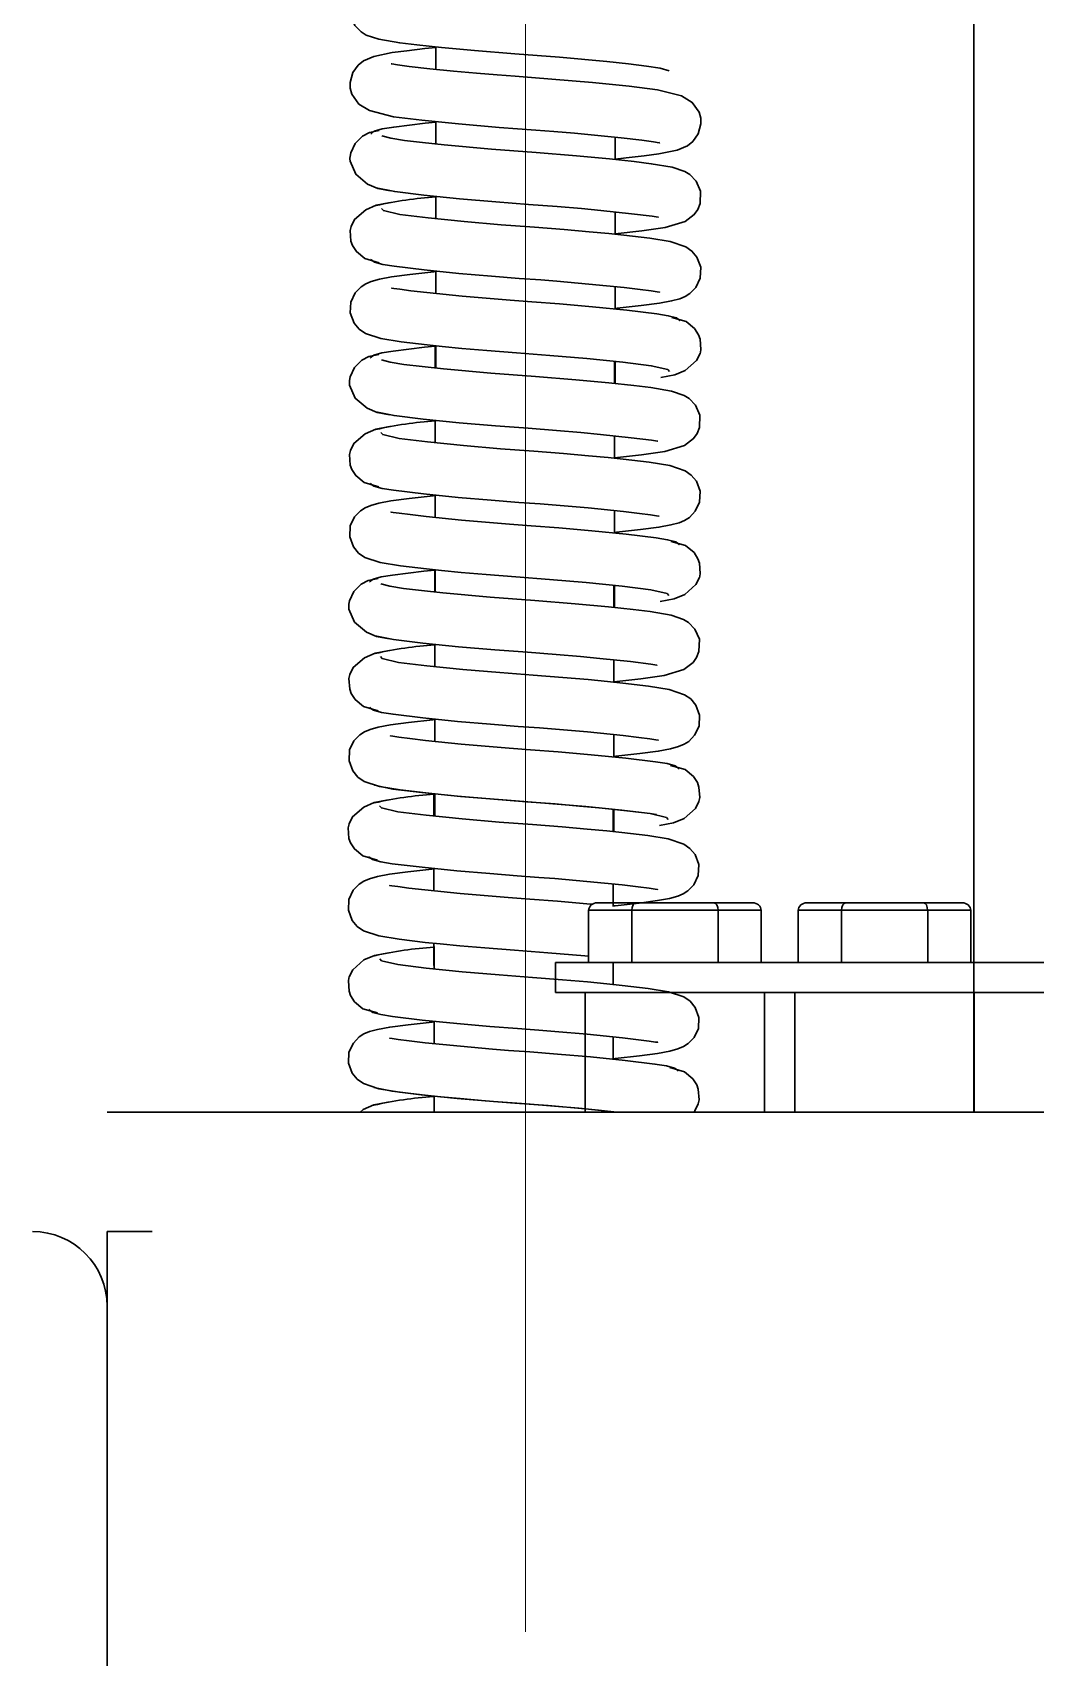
# Model space of a CAD drawing. Header units: inches. Extents: x 10149 to 11899, y 21917 to 23140.
# Drawn here: x 11823.115 to 11824.726, y 22442.037 to 22444.647 of the extents above; entities that cross this region are included whole.
import ezdxf

# ---------------------------------------------------------------- set-up
doc = ezdxf.new("R2010")
doc.units = ezdxf.units.IN
doc.header["$MEASUREMENT"] = 0
doc.linetypes.add('CENTER', pattern=[50.8, 31.75, -6.35, 6.35, -6.35])
for name, color, linetype, lineweight in [('19 Pipe Process', 30, 'Continuous', 30), ('61 Revision Cloud', 1, 'Continuous', 9), ('中心线', 1, 'CENTER', 9), ('粗线', 7, 'Continuous', 30)]:
    doc.layers.add(name, color=color, linetype=linetype, lineweight=lineweight)

# ---------------------------------------------------------------- blocks, each defined once
blk = doc.blocks.new('A$C27857EA5')
at = {"layer": '中心线', "ltscale": 60}
blk.add_line((-485.5, 631.777), (-485.5, 453.565), dxfattribs=at)
at = {"layer": '中心线'}
blk.add_line((-485.5, 631.777), (-485.5, 453.565), dxfattribs=at)
at = {"layer": '粗线'}
for p, q in [((-455.5, 498.348), (-455.5, 571.848)), ((-455.5, 488.348), (-455.5, 571.848)), ((-513.5, 488.348), (-124.524, 488.348))]:
    blk.add_line(p, q, dxfattribs=at)
at = {"layer": '粗线', "linetype": 'Continuous'}
for p, q in [((-491.5, 559.615), (-491.5, 558.119)), ((-491.5, 559.615), (-491.5, 558.119)), ((-491.5, 554.617), (-491.5, 553.12)), ((-491.5, 554.617), (-491.5, 553.12)), ((-479.5, 552.081), (-479.5, 553.578)), ((-479.5, 552.081), (-479.5, 553.578)), ((-491.5, 549.616), (-491.5, 548.122)), ((-491.5, 549.616), (-491.5, 548.122)), ((-479.5, 547.084), (-479.5, 548.574)), ((-479.5, 547.084), (-479.5, 548.574)), ((-491.5, 544.616), (-491.5, 543.121)), ((-491.5, 544.616), (-491.5, 543.121)), ((-479.5, 542.081), (-479.5, 543.575)), ((-479.5, 542.081), (-479.5, 543.575)), ((-491.539, 539.63), (-491.539, 538.133)), ((-491.539, 539.63), (-491.539, 538.133)), ((-491.5, 539.612), (-491.5, 538.122)), ((-491.5, 539.612), (-491.5, 538.122)), ((-479.539, 537.094), (-479.539, 538.59)), ((-479.539, 537.094), (-479.539, 538.59)), ((-479.5, 537.081), (-479.5, 538.575)), ((-479.5, 537.081), (-479.5, 538.575)), ((-491.539, 534.629), (-491.539, 533.134)), ((-491.539, 534.629), (-491.539, 533.134)), ((-479.539, 532.097), (-479.539, 533.587)), ((-479.539, 532.097), (-479.539, 533.587)), ((-491.539, 529.629), (-491.539, 528.134)), ((-491.539, 529.629), (-491.539, 528.134)), ((-479.539, 527.093), (-479.539, 528.588)), ((-479.539, 527.093), (-479.539, 528.588)), ((-491.579, 524.642), (-491.579, 523.145)), ((-491.579, 524.642), (-491.579, 523.145)), ((-491.539, 524.625), (-491.539, 523.135)), ((-491.539, 524.625), (-491.539, 523.135)), ((-479.579, 522.106), (-479.579, 523.603)), ((-479.579, 522.106), (-479.579, 523.603)), ((-479.539, 522.093), (-479.539, 523.588)), ((-479.539, 522.093), (-479.539, 523.588)), ((-491.579, 519.641), (-491.579, 518.147)), ((-491.579, 519.641), (-491.579, 518.147)), ((-479.579, 517.11), (-479.579, 518.599)), ((-479.579, 517.11), (-479.579, 518.599)), ((-491.579, 514.641), (-491.579, 513.147)), ((-491.579, 514.641), (-491.579, 513.147)), ((-479.579, 512.106), (-479.579, 513.601)), ((-479.579, 512.106), (-479.579, 513.601)), ((-491.63, 509.644), (-491.63, 508.15)), ((-491.63, 509.644), (-491.63, 508.15)), ((-491.579, 509.638), (-491.579, 508.148)), ((-491.579, 509.638), (-491.579, 508.148)), ((-479.63, 507.112), (-479.63, 508.602)), ((-479.63, 507.112), (-479.63, 508.602)), ((-479.579, 507.106), (-479.579, 508.6)), ((-479.579, 507.106), (-479.579, 508.6)), ((-491.63, 504.644), (-491.63, 503.149)), ((-491.63, 504.644), (-491.63, 503.149)), ((-479.63, 502.109), (-479.63, 503.603)), ((-479.63, 502.109), (-479.63, 503.603)), ((-481.274, 501.848), (-478.387, 501.848)), ((-481.274, 501.848), (-481.274, 498.348)), ((-481.274, 501.848), (-478.387, 501.848)), ((-481.274, 501.848), (-481.274, 498.348)), ((-481.274, 501.848), (-478.387, 501.848)), ((-481.274, 501.848), (-481.274, 498.348)), ((-481.274, 501.848), (-478.387, 501.848)), ((-481.274, 501.848), (-481.274, 498.348)), ((-478.098, 502.348), (-480.696, 502.348)), ((-478.098, 502.348), (-480.696, 502.348)), ((-480.696, 502.348), (-478.098, 502.348)), ((-480.696, 502.348), (-478.098, 502.348)), ((-478.098, 502.348), (-480.696, 502.348)), ((-478.098, 502.348), (-480.696, 502.348)), ((-480.696, 502.348), (-478.098, 502.348)), ((-480.696, 502.348), (-478.098, 502.348)), ((-478.387, 501.848), (-472.613, 501.848)), ((-478.387, 501.848), (-478.387, 498.348)), ((-478.387, 501.848), (-472.613, 501.848)), ((-478.387, 501.848), (-478.387, 498.348)), ((-478.387, 501.848), (-472.613, 501.848)), ((-478.387, 501.848), (-478.387, 498.348)), ((-478.387, 501.848), (-472.613, 501.848)), ((-478.387, 501.848), (-478.387, 498.348)), ((-472.902, 502.348), (-478.098, 502.348)), ((-472.902, 502.348), (-478.098, 502.348)), ((-472.902, 502.348), (-478.098, 502.348)), ((-472.902, 502.348), (-478.098, 502.348)), ((-470.304, 502.348), (-472.902, 502.348)), ((-470.304, 502.348), (-472.902, 502.348)), ((-470.304, 502.348), (-472.902, 502.348)), ((-470.304, 502.348), (-472.902, 502.348)), ((-472.613, 501.848), (-469.726, 501.848)), ((-472.613, 501.848), (-472.613, 498.348)), ((-472.613, 501.848), (-469.726, 501.848)), ((-472.613, 501.848), (-472.613, 498.348)), ((-472.613, 501.848), (-469.726, 501.848)), ((-472.613, 501.848), (-472.613, 498.348)), ((-472.613, 501.848), (-469.726, 501.848)), ((-472.613, 501.848), (-472.613, 498.348)), ((-469.726, 501.848), (-469.726, 498.348)), ((-469.726, 501.848), (-469.726, 498.348)), ((-469.726, 501.848), (-469.726, 498.348)), ((-469.726, 501.848), (-469.726, 498.348)), ((-467.243, 501.848), (-464.356, 501.848)), ((-467.243, 501.848), (-467.243, 498.348)), ((-467.243, 501.848), (-464.356, 501.848)), ((-467.243, 501.848), (-467.243, 498.348)), ((-467.243, 501.848), (-464.356, 501.848)), ((-467.243, 501.848), (-467.243, 498.348)), ((-467.243, 501.848), (-464.356, 501.848)), ((-467.243, 501.848), (-467.243, 498.348)), ((-464.067, 502.348), (-466.665, 502.348)), ((-464.067, 502.348), (-466.665, 502.348)), ((-464.067, 502.348), (-466.665, 502.348)), ((-464.067, 502.348), (-466.665, 502.348)), ((-464.356, 501.848), (-458.582, 501.848)), ((-464.356, 501.848), (-464.356, 498.348)), ((-464.356, 501.848), (-458.582, 501.848)), ((-464.356, 501.848), (-464.356, 498.348)), ((-464.356, 501.848), (-458.582, 501.848)), ((-464.356, 501.848), (-464.356, 498.348)), ((-464.356, 501.848), (-458.582, 501.848)), ((-464.356, 501.848), (-464.356, 498.348)), ((-458.871, 502.348), (-464.067, 502.348)), ((-458.871, 502.348), (-464.067, 502.348)), ((-458.871, 502.348), (-464.067, 502.348)), ((-458.871, 502.348), (-464.067, 502.348)), ((-456.273, 502.348), (-458.871, 502.348)), ((-456.273, 502.348), (-458.871, 502.348)), ((-458.582, 501.848), (-455.696, 501.848)), ((-458.582, 501.848), (-458.582, 498.348)), ((-458.582, 501.848), (-455.696, 501.848)), ((-458.582, 501.848), (-458.582, 498.348)), ((-458.582, 501.848), (-458.582, 498.348)), ((-458.582, 501.848), (-458.582, 498.348)), ((-455.696, 501.848), (-455.696, 498.348)), ((-455.696, 501.848), (-455.696, 498.348)), ((-491.63, 499.64), (-491.63, 498.15)), ((-491.63, 499.64), (-491.63, 498.15)), ((-491.622, 499.414), (-491.622, 497.92)), ((-491.622, 499.414), (-491.622, 497.92)), ((-483.5, 496.348), (-483.5, 498.348)), ((-124.435, 498.348), (-483.5, 498.348)), ((-483.5, 496.348), (-483.5, 498.348)), ((-478.387, 498.348), (-481.274, 498.348)), ((-478.387, 498.348), (-481.274, 498.348)), ((-478.387, 498.348), (-481.274, 498.348)), ((-478.387, 498.348), (-481.274, 498.348)), ((-479.622, 496.882), (-479.622, 498.372)), ((-479.622, 496.882), (-479.622, 498.372)), ((-472.613, 498.348), (-478.387, 498.348)), ((-472.613, 498.348), (-478.387, 498.348)), ((-472.613, 498.348), (-478.387, 498.348)), ((-472.613, 498.348), (-478.387, 498.348)), ((-469.726, 498.348), (-472.613, 498.348)), ((-469.726, 498.348), (-472.613, 498.348)), ((-469.726, 498.348), (-472.613, 498.348)), ((-469.726, 498.348), (-472.613, 498.348)), ((-464.356, 498.348), (-467.243, 498.348)), ((-464.356, 498.348), (-467.243, 498.348)), ((-464.356, 498.348), (-467.243, 498.348)), ((-464.356, 498.348), (-467.243, 498.348)), ((-458.582, 498.348), (-464.356, 498.348)), ((-458.582, 498.348), (-464.356, 498.348)), ((-458.582, 498.348), (-464.356, 498.348)), ((-458.582, 498.348), (-464.356, 498.348)), ((-455.696, 498.348), (-458.582, 498.348)), ((-455.696, 498.348), (-458.582, 498.348)), ((-124.463, 496.348), (-483.5, 496.348)), ((-481.5, 488.348), (-481.5, 496.348)), ((-481.5, 496.348), (-481.5, 488.348)), ((-481.5, 496.348), (-481.5, 496.348)), ((-479.5, 496.348), (-481.5, 496.348)), ((-481.5, 488.348), (-481.5, 496.348)), ((-481.5, 496.348), (-481.5, 488.348)), ((-481.5, 496.348), (-481.5, 496.348)), ((-479.5, 496.348), (-481.5, 496.348)), ((-481.5, 488.348), (-481.5, 496.348)), ((-481.5, 496.348), (-481.5, 488.348)), ((-481.5, 496.348), (-481.5, 496.348)), ((-479.5, 496.348), (-481.5, 496.348)), ((-481.5, 488.348), (-481.5, 496.348)), ((-481.5, 496.348), (-481.5, 488.348)), ((-481.5, 496.348), (-481.5, 496.348)), ((-479.5, 496.348), (-481.5, 496.348)), ((-471.5, 496.348), (-479.5, 496.348)), ((-471.5, 496.348), (-479.5, 496.348)), ((-471.5, 496.348), (-479.5, 496.348)), ((-471.5, 496.348), (-479.5, 496.348)), ((-469.5, 496.348), (-471.5, 496.348)), ((-469.5, 496.348), (-471.5, 496.348)), ((-469.5, 496.348), (-471.5, 496.348)), ((-469.5, 496.348), (-471.5, 496.348)), ((-469.5, 496.348), (-469.5, 488.348)), ((-469.5, 496.348), (-469.5, 496.348)), ((-469.5, 488.348), (-469.5, 496.348)), ((-469.5, 496.348), (-469.5, 488.348)), ((-469.5, 496.348), (-469.5, 496.348)), ((-469.5, 488.348), (-469.5, 496.348)), ((-469.5, 496.348), (-469.5, 488.348)), ((-469.5, 496.348), (-469.5, 496.348)), ((-469.5, 488.348), (-469.5, 496.348)), ((-469.5, 496.348), (-469.5, 488.348)), ((-469.5, 496.348), (-469.5, 496.348)), ((-469.5, 488.348), (-469.5, 496.348)), ((-468.5, 496.348), (-124.463, 496.348)), ((-467.469, 488.348), (-467.469, 496.348)), ((-467.469, 496.348), (-467.469, 488.348)), ((-467.469, 496.348), (-467.469, 496.348)), ((-465.469, 496.348), (-467.469, 496.348)), ((-467.469, 488.348), (-467.469, 496.348)), ((-467.469, 496.348), (-467.469, 488.348)), ((-467.469, 496.348), (-467.469, 496.348)), ((-465.469, 496.348), (-467.469, 496.348)), ((-467.469, 488.348), (-467.469, 496.348)), ((-467.469, 496.348), (-467.469, 488.348)), ((-467.469, 496.348), (-467.469, 496.348)), ((-465.469, 496.348), (-467.469, 496.348)), ((-467.469, 488.348), (-467.469, 496.348)), ((-467.469, 496.348), (-467.469, 488.348)), ((-467.469, 496.348), (-467.469, 496.348)), ((-465.469, 496.348), (-467.469, 496.348)), ((-457.469, 496.348), (-465.469, 496.348)), ((-457.469, 496.348), (-465.469, 496.348)), ((-457.469, 496.348), (-465.469, 496.348)), ((-455.5, 496.348), (-465.469, 496.348)), ((-455.469, 496.348), (-457.469, 496.348)), ((-455.469, 496.348), (-457.469, 496.348)), ((-455.469, 496.348), (-455.469, 488.348)), ((-455.469, 496.348), (-455.469, 496.348)), ((-455.469, 488.348), (-455.469, 496.348)), ((-455.469, 496.348), (-455.469, 488.348)), ((-455.469, 496.348), (-455.469, 496.348)), ((-455.469, 488.348), (-455.469, 496.348)), ((-491.622, 494.414), (-491.622, 492.919)), ((-491.622, 494.414), (-491.622, 492.919)), ((-479.622, 491.879), (-479.622, 493.373)), ((-479.622, 491.879), (-479.622, 493.373)), ((-491.622, 489.41), (-491.622, 488.348)), ((-491.622, 489.41), (-491.622, 488.348)), ((-211.751, 488.348), (-510.5, 488.348)), ((-466.5, 488.348), (466.5, 488.348)), ((-513.5, 477.348), (-513.5, 480.348)), ((-513.5, 480.348), (-510.5, 480.348)), ((-513.5, 400.348), (-513.5, 480.348))]:
    blk.add_line(p, q, dxfattribs=at)
at = {"layer": '粗线', "linetype": 'Continuous', "flags": 128}
for points in [[(-491.5, 564.582), (-493.296, 564.387), (-494.857, 564.168), (-496.181, 563.761), (-496.79, 563.296), (-497.029, 562.961), (-497.191, 562.556), (-497.214, 561.74), (-496.919, 561.057), (-496.493, 560.617), (-496.157, 560.412), (-495.32, 560.127), (-493.917, 559.891), (-492.782, 559.752), (-491.127, 559.576), (-488.903, 559.369), (-486.212, 559.151), (-483.217, 558.922), (-480.052, 558.635), (-478.614, 558.482), (-477.404, 558.333), (-476.487, 558.19), (-475.89, 558.025)], [(-491.5, 564.582), (-493.296, 564.387), (-494.857, 564.168), (-496.181, 563.761), (-496.79, 563.296), (-497.029, 562.961), (-497.191, 562.556), (-497.214, 561.74), (-496.919, 561.057), (-496.493, 560.617), (-496.157, 560.412), (-495.32, 560.127), (-493.917, 559.891), (-492.782, 559.752), (-491.127, 559.576), (-488.903, 559.369), (-486.212, 559.151), (-483.217, 558.922), (-480.052, 558.635), (-478.614, 558.482), (-477.404, 558.333), (-476.487, 558.19), (-475.89, 558.025)], [(-491.5, 559.58), (-492.238, 559.507), (-493.448, 559.367), (-494.423, 559.236), (-495.654, 558.98), (-496.336, 558.687), (-496.692, 558.408), (-497.061, 557.902), (-497.245, 557.227), (-497.233, 556.849), (-497.129, 556.453), (-496.66, 555.794), (-495.942, 555.358), (-494.329, 554.95), (-492.444, 554.712), (-489.984, 554.465), (-487.268, 554.232), (-484.803, 554.047), (-483.613, 553.954), (-482.22, 553.838), (-480.67, 553.697), (-479.096, 553.537), (-477.723, 553.377), (-476.922, 553.27), (-476.563, 553.211), (-476.517, 553.213)], [(-491.5, 559.58), (-492.238, 559.507), (-493.448, 559.367), (-494.423, 559.236), (-495.654, 558.98), (-496.336, 558.687), (-496.692, 558.408), (-497.061, 557.902), (-497.245, 557.227), (-497.233, 556.849), (-497.129, 556.453), (-496.66, 555.794), (-495.942, 555.358), (-494.329, 554.95), (-492.444, 554.712), (-489.984, 554.465), (-487.268, 554.232), (-484.803, 554.047), (-483.613, 553.954), (-482.22, 553.838), (-480.67, 553.697), (-479.096, 553.537), (-477.723, 553.377), (-476.922, 553.27), (-476.563, 553.211), (-476.517, 553.213)], [(-479.5, 552.117), (-478.762, 552.19), (-477.552, 552.33), (-476.577, 552.461), (-475.346, 552.716), (-474.664, 553.01), (-474.308, 553.288), (-473.939, 553.795), (-473.755, 554.469), (-473.767, 554.848), (-473.871, 555.244), (-474.34, 555.902), (-475.058, 556.339), (-476.671, 556.747), (-478.556, 556.985), (-481.016, 557.232), (-483.732, 557.464), (-486.197, 557.65), (-487.387, 557.742), (-488.78, 557.859), (-490.33, 558), (-491.904, 558.16), (-493.277, 558.319), (-494.078, 558.426), (-494.437, 558.485), (-494.483, 558.484)], [(-479.5, 552.117), (-478.762, 552.19), (-477.552, 552.33), (-476.577, 552.461), (-475.346, 552.716), (-474.664, 553.01), (-474.308, 553.288), (-473.939, 553.795), (-473.755, 554.469), (-473.767, 554.848), (-473.871, 555.244), (-474.34, 555.902), (-475.058, 556.339), (-476.671, 556.747), (-478.556, 556.985), (-481.016, 557.232), (-483.732, 557.464), (-486.197, 557.65), (-487.387, 557.742), (-488.78, 557.859), (-490.33, 558), (-491.904, 558.16), (-493.277, 558.319), (-494.078, 558.426), (-494.437, 558.485), (-494.483, 558.484)], [(-491.5, 554.58), (-492.223, 554.509), (-494.317, 554.256), (-495.086, 554.126), (-495.621, 553.977), (-495.836, 553.813), (-495.808, 553.784)], [(-491.5, 554.58), (-492.223, 554.509), (-494.317, 554.256), (-495.086, 554.126), (-495.621, 553.977), (-495.836, 553.813), (-495.808, 553.784)], [(-495.285, 554.02), (-495.942, 553.882), (-496.417, 553.637), (-496.907, 553.16), (-497.197, 552.532), (-497.239, 552.295), (-497.248, 552.171), (-497.25, 552.135), (-497.245, 551.98), (-496.868, 551.1), (-496.066, 550.437), (-495.394, 550.15), (-494.553, 549.994)], [(-495.285, 554.02), (-495.942, 553.882), (-496.417, 553.637), (-496.907, 553.16), (-497.197, 552.532), (-497.239, 552.295), (-497.248, 552.171), (-497.25, 552.135), (-497.245, 551.98), (-496.868, 551.1), (-496.066, 550.437), (-495.394, 550.15), (-494.553, 549.994)], [(-479.5, 547.115), (-477.704, 547.31), (-476.143, 547.529), (-474.819, 547.936), (-474.21, 548.401), (-473.971, 548.736), (-473.809, 549.141), (-473.786, 549.957), (-474.081, 550.64), (-474.507, 551.079), (-474.843, 551.285), (-475.68, 551.57), (-477.083, 551.806), (-478.218, 551.945), (-479.873, 552.121), (-482.097, 552.327), (-484.788, 552.545), (-487.783, 552.774), (-490.948, 553.061), (-492.386, 553.215), (-493.596, 553.364), (-494.513, 553.507), (-495.11, 553.672)], [(-479.5, 547.115), (-477.704, 547.31), (-476.143, 547.529), (-474.819, 547.936), (-474.21, 548.401), (-473.971, 548.736), (-473.809, 549.141), (-473.786, 549.957), (-474.081, 550.64), (-474.507, 551.079), (-474.843, 551.285), (-475.68, 551.57), (-477.083, 551.806), (-478.218, 551.945), (-479.873, 552.121), (-482.097, 552.327), (-484.788, 552.545), (-487.783, 552.774), (-490.948, 553.061), (-492.386, 553.215), (-493.596, 553.364), (-494.513, 553.507), (-495.11, 553.672)], [(-494.553, 549.202), (-495.489, 549.025), (-496.193, 548.724), (-496.946, 548.072), (-497.18, 547.596), (-497.202, 547.512), (-497.236, 547.325), (-497.188, 546.628), (-497.081, 546.335), (-496.82, 545.926), (-496.257, 545.459), (-495.285, 545.177)], [(-494.553, 549.202), (-495.489, 549.025), (-496.193, 548.724), (-496.946, 548.072), (-497.18, 547.596), (-497.202, 547.512), (-497.236, 547.325), (-497.188, 546.628), (-497.081, 546.335), (-496.82, 545.926), (-496.257, 545.459), (-495.285, 545.177)], [(-495.485, 550.193), (-494.254, 549.933), (-492.302, 549.696), (-489.912, 549.458), (-487.479, 549.249), (-485.293, 549.083), (-483.376, 548.935), (-481.747, 548.796), (-480.45, 548.675), (-478.397, 548.457), (-477.03, 548.284), (-476.623, 548.217), (-476.605, 548.235)], [(-495.485, 550.193), (-494.254, 549.933), (-492.302, 549.696), (-489.912, 549.458), (-487.479, 549.249), (-485.293, 549.083), (-483.376, 548.935), (-481.747, 548.796), (-480.45, 548.675), (-478.397, 548.457), (-477.03, 548.284), (-476.623, 548.217), (-476.605, 548.235)], [(-479.5, 542.113), (-479.368, 542.126), (-477.758, 542.305), (-476.536, 542.468), (-475.722, 542.617), (-475.177, 542.77), (-474.808, 542.926), (-474.495, 543.125), (-474.099, 543.529), (-473.807, 544.148), (-473.772, 544.879), (-474.023, 545.553), (-474.364, 545.959), (-474.779, 546.248), (-475.811, 546.596), (-477.179, 546.82), (-478.913, 547.024), (-479.925, 547.128), (-481.238, 547.252), (-482.913, 547.398), (-484.9, 547.554), (-487.134, 547.722), (-489.61, 547.933), (-492.017, 548.173), (-493.919, 548.41), (-495.016, 548.666), (-495.136, 548.807)], [(-479.5, 542.113), (-479.368, 542.126), (-477.758, 542.305), (-476.536, 542.468), (-475.722, 542.617), (-475.177, 542.77), (-474.808, 542.926), (-474.495, 543.125), (-474.099, 543.529), (-473.807, 544.148), (-473.772, 544.879), (-474.023, 545.553), (-474.364, 545.959), (-474.779, 546.248), (-475.811, 546.596), (-477.179, 546.82), (-478.913, 547.024), (-479.925, 547.128), (-481.238, 547.252), (-482.913, 547.398), (-484.9, 547.554), (-487.134, 547.722), (-489.61, 547.933), (-492.017, 548.173), (-493.919, 548.41), (-495.016, 548.666), (-495.136, 548.807)], [(-495.801, 545.413), (-495.833, 545.379), (-495.601, 545.213), (-495.054, 545.064), (-494.289, 544.937), (-492.286, 544.694), (-489.973, 544.464), (-487.768, 544.273), (-485.918, 544.129), (-484.479, 544.022), (-483.405, 543.938), (-481.262, 543.752), (-478.895, 543.515), (-477.826, 543.39), (-477.091, 543.294), (-476.688, 543.234), (-476.531, 543.213), (-476.536, 543.222)], [(-495.801, 545.413), (-495.833, 545.379), (-495.601, 545.213), (-495.054, 545.064), (-494.289, 544.937), (-492.286, 544.694), (-489.973, 544.464), (-487.768, 544.273), (-485.918, 544.129), (-484.479, 544.022), (-483.405, 543.938), (-481.262, 543.752), (-478.895, 543.515), (-477.826, 543.39), (-477.091, 543.294), (-476.688, 543.234), (-476.531, 543.213), (-476.536, 543.222)], [(-491.5, 544.584), (-491.632, 544.571), (-493.242, 544.392), (-494.464, 544.229), (-495.278, 544.08), (-495.823, 543.927), (-496.192, 543.77), (-496.505, 543.572), (-496.901, 543.167), (-497.193, 542.549), (-497.228, 541.818), (-496.977, 541.144), (-496.636, 540.737), (-496.221, 540.449), (-495.189, 540.101), (-493.821, 539.877), (-492.087, 539.673), (-491.075, 539.569), (-489.762, 539.444), (-488.087, 539.299), (-486.1, 539.142), (-483.866, 538.975), (-481.39, 538.764), (-478.983, 538.523), (-477.081, 538.286), (-475.984, 538.031), (-475.864, 537.889)], [(-491.5, 544.584), (-491.632, 544.571), (-493.242, 544.392), (-494.464, 544.229), (-495.278, 544.08), (-495.823, 543.927), (-496.192, 543.77), (-496.505, 543.572), (-496.901, 543.167), (-497.193, 542.549), (-497.228, 541.818), (-496.977, 541.144), (-496.636, 540.737), (-496.221, 540.449), (-495.189, 540.101), (-493.821, 539.877), (-492.087, 539.673), (-491.075, 539.569), (-489.762, 539.444), (-488.087, 539.299), (-486.1, 539.142), (-483.866, 538.975), (-481.39, 538.764), (-478.983, 538.523), (-477.081, 538.286), (-475.984, 538.031), (-475.864, 537.889)], [(-475.199, 541.283), (-475.167, 541.317), (-475.399, 541.484), (-475.946, 541.632), (-476.711, 541.76), (-478.714, 542.002), (-481.027, 542.233), (-483.232, 542.424), (-485.082, 542.568), (-486.521, 542.674), (-487.595, 542.759), (-489.738, 542.945), (-492.105, 543.182), (-493.174, 543.307), (-493.909, 543.402), (-494.312, 543.463), (-494.469, 543.484), (-494.464, 543.474)], [(-475.199, 541.283), (-475.167, 541.317), (-475.399, 541.484), (-475.946, 541.632), (-476.711, 541.76), (-478.714, 542.002), (-481.027, 542.233), (-483.232, 542.424), (-485.082, 542.568), (-486.521, 542.674), (-487.595, 542.759), (-489.738, 542.945), (-492.105, 543.182), (-493.174, 543.307), (-493.909, 543.402), (-494.312, 543.463), (-494.469, 543.484), (-494.464, 543.474)], [(-476.447, 537.494), (-475.511, 537.672), (-474.807, 537.973), (-474.054, 538.625), (-473.82, 539.101), (-473.798, 539.184), (-473.764, 539.372), (-473.812, 540.068), (-473.919, 540.362), (-474.18, 540.771), (-474.743, 541.237), (-475.715, 541.52)], [(-476.447, 537.494), (-475.511, 537.672), (-474.807, 537.973), (-474.054, 538.625), (-473.82, 539.101), (-473.798, 539.184), (-473.764, 539.372), (-473.812, 540.068), (-473.919, 540.362), (-474.18, 540.771), (-474.743, 541.237), (-475.715, 541.52)], [(-491.539, 539.593), (-492.262, 539.522), (-494.356, 539.268), (-495.125, 539.139), (-495.66, 538.989), (-495.876, 538.825), (-495.848, 538.797)], [(-491.539, 539.593), (-492.262, 539.522), (-494.356, 539.268), (-495.125, 539.139), (-495.66, 538.989), (-495.876, 538.825), (-495.848, 538.797)], [(-495.325, 539.033), (-495.982, 538.894), (-496.457, 538.65), (-496.947, 538.173), (-497.237, 537.544), (-497.279, 537.307), (-497.288, 537.184), (-497.289, 537.148), (-497.285, 536.993), (-496.907, 536.113), (-496.105, 535.45), (-495.433, 535.163), (-494.593, 535.007)], [(-495.325, 539.033), (-495.982, 538.894), (-496.457, 538.65), (-496.947, 538.173), (-497.237, 537.544), (-497.279, 537.307), (-497.288, 537.184), (-497.289, 537.148), (-497.285, 536.993), (-496.907, 536.113), (-496.105, 535.45), (-495.433, 535.163), (-494.593, 535.007)], [(-479.539, 532.127), (-477.744, 532.323), (-476.182, 532.541), (-474.859, 532.948), (-474.25, 533.413), (-474.011, 533.748), (-473.849, 534.154), (-473.825, 534.969), (-474.12, 535.653), (-474.547, 536.092), (-474.882, 536.297), (-475.72, 536.582), (-477.122, 536.819), (-478.257, 536.958), (-479.912, 537.133), (-482.137, 537.34), (-484.828, 537.558), (-487.823, 537.787), (-490.988, 538.074), (-492.426, 538.227), (-493.636, 538.377), (-494.553, 538.52), (-495.149, 538.684)], [(-479.539, 532.127), (-477.744, 532.323), (-476.182, 532.541), (-474.859, 532.948), (-474.25, 533.413), (-474.011, 533.748), (-473.849, 534.154), (-473.825, 534.969), (-474.12, 535.653), (-474.547, 536.092), (-474.882, 536.297), (-475.72, 536.582), (-477.122, 536.819), (-478.257, 536.958), (-479.912, 537.133), (-482.137, 537.34), (-484.828, 537.558), (-487.823, 537.787), (-490.988, 538.074), (-492.426, 538.227), (-493.636, 538.377), (-494.553, 538.52), (-495.149, 538.684)], [(-495.525, 535.205), (-494.294, 534.946), (-492.342, 534.709), (-489.951, 534.471), (-487.518, 534.262), (-485.332, 534.096), (-483.415, 533.948), (-481.787, 533.809), (-480.49, 533.688), (-478.436, 533.47), (-477.069, 533.296), (-476.662, 533.229), (-476.644, 533.248)], [(-495.525, 535.205), (-494.294, 534.946), (-492.342, 534.709), (-489.951, 534.471), (-487.518, 534.262), (-485.332, 534.096), (-483.415, 533.948), (-481.787, 533.809), (-480.49, 533.688), (-478.436, 533.47), (-477.069, 533.296), (-476.662, 533.229), (-476.644, 533.248)], [(-494.593, 534.215), (-495.528, 534.038), (-496.232, 533.737), (-496.985, 533.085), (-497.219, 532.609), (-497.241, 532.525), (-497.275, 532.338), (-497.227, 531.641), (-497.121, 531.348), (-496.86, 530.938), (-496.296, 530.472), (-495.325, 530.189)], [(-494.593, 534.215), (-495.528, 534.038), (-496.232, 533.737), (-496.985, 533.085), (-497.219, 532.609), (-497.241, 532.525), (-497.275, 532.338), (-497.227, 531.641), (-497.121, 531.348), (-496.86, 530.938), (-496.296, 530.472), (-495.325, 530.189)], [(-479.539, 527.126), (-479.408, 527.139), (-477.798, 527.318), (-476.575, 527.48), (-475.762, 527.63), (-475.217, 527.782), (-474.848, 527.939), (-474.534, 528.138), (-474.139, 528.542), (-473.846, 529.161), (-473.812, 529.892), (-474.062, 530.566), (-474.403, 530.972), (-474.819, 531.261), (-475.851, 531.608), (-477.218, 531.832), (-478.953, 532.037), (-479.965, 532.14), (-481.277, 532.265), (-482.952, 532.41), (-484.939, 532.567), (-487.174, 532.735), (-489.649, 532.945), (-492.056, 533.186), (-493.959, 533.423), (-495.056, 533.678), (-495.175, 533.82)], [(-479.539, 527.126), (-479.408, 527.139), (-477.798, 527.318), (-476.575, 527.48), (-475.762, 527.63), (-475.217, 527.782), (-474.848, 527.939), (-474.534, 528.138), (-474.139, 528.542), (-473.846, 529.161), (-473.812, 529.892), (-474.062, 530.566), (-474.403, 530.972), (-474.819, 531.261), (-475.851, 531.608), (-477.218, 531.832), (-478.953, 532.037), (-479.965, 532.14), (-481.277, 532.265), (-482.952, 532.41), (-484.939, 532.567), (-487.174, 532.735), (-489.649, 532.945), (-492.056, 533.186), (-493.959, 533.423), (-495.056, 533.678), (-495.175, 533.82)], [(-491.539, 529.596), (-491.671, 529.583), (-493.281, 529.404), (-494.504, 529.242), (-495.317, 529.092), (-495.862, 528.94), (-496.231, 528.783), (-496.545, 528.584), (-496.94, 528.18), (-497.232, 527.561), (-497.267, 526.83), (-497.017, 526.156), (-496.676, 525.75), (-496.26, 525.461), (-495.228, 525.114), (-493.861, 524.89), (-492.126, 524.685), (-491.114, 524.582), (-489.802, 524.457), (-488.127, 524.312), (-486.14, 524.155), (-483.905, 523.987), (-481.43, 523.777), (-479.023, 523.536), (-477.12, 523.299), (-476.023, 523.044), (-475.904, 522.902)], [(-491.539, 529.596), (-491.671, 529.583), (-493.281, 529.404), (-494.504, 529.242), (-495.317, 529.092), (-495.862, 528.94), (-496.231, 528.783), (-496.545, 528.584), (-496.94, 528.18), (-497.232, 527.561), (-497.267, 526.83), (-497.017, 526.156), (-496.676, 525.75), (-496.26, 525.461), (-495.228, 525.114), (-493.861, 524.89), (-492.126, 524.685), (-491.114, 524.582), (-489.802, 524.457), (-488.127, 524.312), (-486.14, 524.155), (-483.905, 523.987), (-481.43, 523.777), (-479.023, 523.536), (-477.12, 523.299), (-476.023, 523.044), (-475.904, 522.902)], [(-495.841, 530.426), (-495.873, 530.392), (-495.641, 530.226), (-495.093, 530.077), (-494.329, 529.95), (-492.326, 529.707), (-490.013, 529.477), (-487.807, 529.285), (-485.957, 529.142), (-484.518, 529.035), (-483.445, 528.95), (-481.302, 528.765), (-478.935, 528.527), (-477.865, 528.402), (-477.13, 528.307), (-476.728, 528.247), (-476.571, 528.226), (-476.576, 528.235)], [(-495.841, 530.426), (-495.873, 530.392), (-495.641, 530.226), (-495.093, 530.077), (-494.329, 529.95), (-492.326, 529.707), (-490.013, 529.477), (-487.807, 529.285), (-485.957, 529.142), (-484.518, 529.035), (-483.445, 528.95), (-481.302, 528.765), (-478.935, 528.527), (-477.865, 528.402), (-477.13, 528.307), (-476.728, 528.247), (-476.571, 528.226), (-476.576, 528.235)], [(-475.238, 526.296), (-475.206, 526.33), (-475.438, 526.496), (-475.986, 526.645), (-476.75, 526.772), (-478.753, 527.015), (-481.066, 527.245), (-483.272, 527.437), (-485.121, 527.58), (-486.561, 527.687), (-487.634, 527.772), (-489.777, 527.957), (-492.144, 528.195), (-493.213, 528.32), (-493.949, 528.415), (-494.351, 528.475), (-494.508, 528.496), (-494.503, 528.487)], [(-475.238, 526.296), (-475.206, 526.33), (-475.438, 526.496), (-475.986, 526.645), (-476.75, 526.772), (-478.753, 527.015), (-481.066, 527.245), (-483.272, 527.437), (-485.121, 527.58), (-486.561, 527.687), (-487.634, 527.772), (-489.777, 527.957), (-492.144, 528.195), (-493.213, 528.32), (-493.949, 528.415), (-494.351, 528.475), (-494.508, 528.496), (-494.503, 528.487)], [(-476.486, 522.507), (-475.55, 522.684), (-474.847, 522.985), (-474.094, 523.637), (-473.86, 524.113), (-473.837, 524.197), (-473.804, 524.384), (-473.852, 525.081), (-473.958, 525.374), (-474.219, 525.784), (-474.783, 526.25), (-475.754, 526.533)], [(-476.486, 522.507), (-475.55, 522.684), (-474.847, 522.985), (-474.094, 523.637), (-473.86, 524.113), (-473.837, 524.197), (-473.804, 524.384), (-473.852, 525.081), (-473.958, 525.374), (-474.219, 525.784), (-474.783, 526.25), (-475.754, 526.533)], [(-491.579, 524.606), (-492.302, 524.535), (-494.396, 524.281), (-495.165, 524.151), (-495.7, 524.002), (-495.915, 523.838), (-495.887, 523.809)], [(-491.579, 524.606), (-492.302, 524.535), (-494.396, 524.281), (-495.165, 524.151), (-495.7, 524.002), (-495.915, 523.838), (-495.887, 523.809)], [(-495.364, 524.045), (-496.021, 523.907), (-496.496, 523.662), (-496.986, 523.185), (-497.276, 522.557), (-497.318, 522.32), (-497.327, 522.196), (-497.328, 522.161), (-497.324, 522.006), (-496.947, 521.126), (-496.145, 520.463), (-495.473, 520.176), (-494.632, 520.02)], [(-495.364, 524.045), (-496.021, 523.907), (-496.496, 523.662), (-496.986, 523.185), (-497.276, 522.557), (-497.318, 522.32), (-497.327, 522.196), (-497.328, 522.161), (-497.324, 522.006), (-496.947, 521.126), (-496.145, 520.463), (-495.473, 520.176), (-494.632, 520.02)], [(-479.579, 517.14), (-477.783, 517.335), (-476.222, 517.554), (-474.898, 517.961), (-474.289, 518.426), (-474.05, 518.761), (-473.888, 519.166), (-473.865, 519.982), (-474.16, 520.665), (-474.586, 521.105), (-474.922, 521.31), (-475.759, 521.595), (-477.162, 521.831), (-478.297, 521.97), (-479.952, 522.146), (-482.176, 522.353), (-484.867, 522.571), (-487.862, 522.8), (-491.027, 523.087), (-492.465, 523.24), (-493.675, 523.389), (-494.592, 523.532), (-495.189, 523.697)], [(-479.579, 517.14), (-477.783, 517.335), (-476.222, 517.554), (-474.898, 517.961), (-474.289, 518.426), (-474.05, 518.761), (-473.888, 519.166), (-473.865, 519.982), (-474.16, 520.665), (-474.586, 521.105), (-474.922, 521.31), (-475.759, 521.595), (-477.162, 521.831), (-478.297, 521.97), (-479.952, 522.146), (-482.176, 522.353), (-484.867, 522.571), (-487.862, 522.8), (-491.027, 523.087), (-492.465, 523.24), (-493.675, 523.389), (-494.592, 523.532), (-495.189, 523.697)], [(-495.564, 520.218), (-494.333, 519.959), (-492.381, 519.721), (-489.991, 519.483), (-487.558, 519.275), (-485.372, 519.109), (-483.455, 518.961), (-481.826, 518.822), (-480.529, 518.7), (-478.476, 518.483), (-477.109, 518.309), (-476.701, 518.242), (-476.683, 518.261)], [(-495.564, 520.218), (-494.333, 519.959), (-492.381, 519.721), (-489.991, 519.483), (-487.558, 519.275), (-485.372, 519.109), (-483.455, 518.961), (-481.826, 518.822), (-480.529, 518.7), (-478.476, 518.483), (-477.109, 518.309), (-476.701, 518.242), (-476.683, 518.261)], [(-494.632, 519.228), (-495.568, 519.05), (-496.271, 518.749), (-497.025, 518.097), (-497.259, 517.621), (-497.281, 517.538), (-497.315, 517.35), (-497.267, 516.653), (-497.16, 516.36), (-496.899, 515.951), (-496.335, 515.485), (-495.364, 515.202)], [(-494.632, 519.228), (-495.568, 519.05), (-496.271, 518.749), (-497.025, 518.097), (-497.259, 517.621), (-497.281, 517.538), (-497.315, 517.35), (-497.267, 516.653), (-497.16, 516.36), (-496.899, 515.951), (-496.335, 515.485), (-495.364, 515.202)], [(-479.579, 512.138), (-479.447, 512.151), (-477.837, 512.33), (-476.615, 512.493), (-475.801, 512.642), (-475.256, 512.795), (-474.887, 512.952), (-474.574, 513.15), (-474.178, 513.555), (-473.886, 514.173), (-473.851, 514.904), (-474.102, 515.578), (-474.443, 515.985), (-474.858, 516.273), (-475.89, 516.621), (-477.258, 516.845), (-478.992, 517.049), (-480.004, 517.153), (-481.317, 517.278), (-482.992, 517.423), (-484.978, 517.58), (-487.213, 517.747), (-489.689, 517.958), (-492.095, 518.199), (-493.998, 518.436), (-495.095, 518.691), (-495.214, 518.833)], [(-479.579, 512.138), (-479.447, 512.151), (-477.837, 512.33), (-476.615, 512.493), (-475.801, 512.642), (-475.256, 512.795), (-474.887, 512.952), (-474.574, 513.15), (-474.178, 513.555), (-473.886, 514.173), (-473.851, 514.904), (-474.102, 515.578), (-474.443, 515.985), (-474.858, 516.273), (-475.89, 516.621), (-477.258, 516.845), (-478.992, 517.049), (-480.004, 517.153), (-481.317, 517.278), (-482.992, 517.423), (-484.978, 517.58), (-487.213, 517.747), (-489.689, 517.958), (-492.095, 518.199), (-493.998, 518.436), (-495.095, 518.691), (-495.214, 518.833)], [(-495.88, 515.439), (-495.912, 515.404), (-495.68, 515.238), (-495.133, 515.09), (-494.368, 514.962), (-492.365, 514.719), (-490.052, 514.489), (-487.847, 514.298), (-485.997, 514.154), (-484.558, 514.048), (-483.484, 513.963), (-481.341, 513.777), (-478.974, 513.54), (-477.905, 513.415), (-477.169, 513.32), (-476.767, 513.259), (-476.61, 513.238), (-476.615, 513.248)], [(-495.88, 515.439), (-495.912, 515.404), (-495.68, 515.238), (-495.133, 515.09), (-494.368, 514.962), (-492.365, 514.719), (-490.052, 514.489), (-487.847, 514.298), (-485.997, 514.154), (-484.558, 514.048), (-483.484, 513.963), (-481.341, 513.777), (-478.974, 513.54), (-477.905, 513.415), (-477.169, 513.32), (-476.767, 513.259), (-476.61, 513.238), (-476.615, 513.248)], [(-491.579, 514.609), (-491.711, 514.596), (-493.321, 514.417), (-494.543, 514.254), (-495.357, 514.105), (-495.902, 513.952), (-496.27, 513.795), (-496.584, 513.597), (-496.98, 513.193), (-497.272, 512.574), (-497.307, 511.843), (-497.056, 511.169), (-496.715, 510.763), (-496.3, 510.474), (-495.268, 510.126), (-493.9, 509.902), (-492.166, 509.698), (-491.154, 509.594), (-489.841, 509.47), (-488.166, 509.324), (-486.179, 509.168), (-483.944, 509), (-481.469, 508.789), (-479.062, 508.549), (-477.16, 508.312), (-476.063, 508.056), (-475.943, 507.914)], [(-491.579, 514.609), (-491.711, 514.596), (-493.321, 514.417), (-494.543, 514.254), (-495.357, 514.105), (-495.902, 513.952), (-496.27, 513.795), (-496.584, 513.597), (-496.98, 513.193), (-497.272, 512.574), (-497.307, 511.843), (-497.056, 511.169), (-496.715, 510.763), (-496.3, 510.474), (-495.268, 510.126), (-493.9, 509.902), (-492.166, 509.698), (-491.154, 509.594), (-489.841, 509.47), (-488.166, 509.324), (-486.179, 509.168), (-483.944, 509), (-481.469, 508.789), (-479.062, 508.549), (-477.16, 508.312), (-476.063, 508.056), (-475.943, 507.914)], [(-475.277, 511.309), (-475.246, 511.343), (-475.478, 511.509), (-476.025, 511.658), (-476.79, 511.785), (-478.792, 512.028), (-481.105, 512.258), (-483.311, 512.449), (-485.161, 512.593), (-486.6, 512.7), (-487.674, 512.784), (-489.817, 512.97), (-492.184, 513.207), (-493.253, 513.332), (-493.988, 513.428), (-494.391, 513.488), (-494.547, 513.509), (-494.543, 513.5)], [(-475.277, 511.309), (-475.246, 511.343), (-475.478, 511.509), (-476.025, 511.658), (-476.79, 511.785), (-478.792, 512.028), (-481.105, 512.258), (-483.311, 512.449), (-485.161, 512.593), (-486.6, 512.7), (-487.674, 512.784), (-489.817, 512.97), (-492.184, 513.207), (-493.253, 513.332), (-493.988, 513.428), (-494.391, 513.488), (-494.547, 513.509), (-494.543, 513.5)], [(-476.526, 507.52), (-475.59, 507.697), (-474.886, 507.998), (-474.133, 508.65), (-473.899, 509.126), (-473.877, 509.21), (-473.843, 509.397), (-473.891, 510.094), (-473.998, 510.387), (-474.258, 510.796), (-474.822, 511.263), (-475.793, 511.545)], [(-476.526, 507.52), (-475.59, 507.697), (-474.886, 507.998), (-474.133, 508.65), (-473.899, 509.126), (-473.877, 509.21), (-473.843, 509.397), (-473.891, 510.094), (-473.998, 510.387), (-474.258, 510.796), (-474.822, 511.263), (-475.793, 511.545)], [(-495.615, 510.221), (-494.384, 509.961), (-492.432, 509.724), (-490.042, 509.486), (-487.609, 509.277), (-485.423, 509.111), (-483.506, 508.963), (-481.877, 508.824), (-480.58, 508.703), (-478.527, 508.485), (-477.16, 508.312), (-476.752, 508.245), (-476.734, 508.263)], [(-495.615, 510.221), (-494.384, 509.961), (-492.432, 509.724), (-490.042, 509.486), (-487.609, 509.277), (-485.423, 509.111), (-483.506, 508.963), (-481.877, 508.824), (-480.58, 508.703), (-478.527, 508.485), (-477.16, 508.312), (-476.752, 508.245), (-476.734, 508.263)], [(-494.683, 509.23), (-495.619, 509.053), (-496.322, 508.752), (-497.076, 508.1), (-497.31, 507.624), (-497.332, 507.54), (-497.366, 507.353), (-497.318, 506.656), (-497.211, 506.363), (-496.95, 505.953), (-496.386, 505.487), (-495.415, 505.205)], [(-494.683, 509.23), (-495.619, 509.053), (-496.322, 508.752), (-497.076, 508.1), (-497.31, 507.624), (-497.332, 507.54), (-497.366, 507.353), (-497.318, 506.656), (-497.211, 506.363), (-496.95, 505.953), (-496.386, 505.487), (-495.415, 505.205)], [(-479.63, 502.141), (-479.498, 502.154), (-477.888, 502.333), (-476.666, 502.496), (-475.852, 502.645), (-475.307, 502.798), (-474.938, 502.954), (-474.625, 503.153), (-474.229, 503.557), (-473.937, 504.176), (-473.902, 504.907), (-474.153, 505.581), (-474.494, 505.987), (-474.909, 506.276), (-475.941, 506.624), (-477.309, 506.848), (-479.043, 507.052), (-480.055, 507.156), (-481.368, 507.28), (-483.043, 507.426), (-485.029, 507.582), (-487.264, 507.75), (-489.74, 507.961), (-492.146, 508.201), (-494.049, 508.438), (-495.146, 508.694), (-495.265, 508.835)], [(-479.63, 502.141), (-479.498, 502.154), (-477.888, 502.333), (-476.666, 502.496), (-475.852, 502.645), (-475.307, 502.798), (-474.938, 502.954), (-474.625, 503.153), (-474.229, 503.557), (-473.937, 504.176), (-473.902, 504.907), (-474.153, 505.581), (-474.494, 505.987), (-474.909, 506.276), (-475.941, 506.624), (-477.309, 506.848), (-479.043, 507.052), (-480.055, 507.156), (-481.368, 507.28), (-483.043, 507.426), (-485.029, 507.582), (-487.264, 507.75), (-489.74, 507.961), (-492.146, 508.201), (-494.049, 508.438), (-495.146, 508.694), (-495.265, 508.835)], [(-491.63, 504.612), (-491.762, 504.599), (-493.372, 504.42), (-494.594, 504.257), (-495.408, 504.108), (-495.953, 503.955), (-496.321, 503.798), (-496.635, 503.6), (-497.031, 503.195), (-497.323, 502.577), (-497.358, 501.846), (-497.107, 501.172), (-496.766, 500.765), (-496.351, 500.476), (-495.319, 500.129), (-493.951, 499.905), (-492.217, 499.701), (-491.205, 499.597), (-489.892, 499.472), (-488.217, 499.327), (-486.23, 499.17), (-483.995, 499.003), (-481.52, 498.792), (-481.274, 498.767)], [(-491.63, 504.612), (-491.762, 504.599), (-493.372, 504.42), (-494.594, 504.257), (-495.408, 504.108), (-495.953, 503.955), (-496.321, 503.798), (-496.635, 503.6), (-497.031, 503.195), (-497.323, 502.577), (-497.358, 501.846), (-497.107, 501.172), (-496.766, 500.765), (-496.351, 500.476), (-495.319, 500.129), (-493.951, 499.905), (-492.217, 499.701), (-491.205, 499.597), (-489.892, 499.472), (-488.217, 499.327), (-486.23, 499.17), (-483.995, 499.003), (-481.52, 498.792), (-481.274, 498.767)], [(-495.931, 505.441), (-495.963, 505.407), (-495.731, 505.241), (-495.184, 505.092), (-494.419, 504.965), (-492.416, 504.722), (-490.103, 504.492), (-487.898, 504.301), (-486.048, 504.157), (-484.609, 504.05), (-483.535, 503.966), (-481.392, 503.78), (-479.025, 503.543), (-477.956, 503.418), (-477.22, 503.322), (-476.818, 503.262), (-476.661, 503.241), (-476.666, 503.25)], [(-495.931, 505.441), (-495.963, 505.407), (-495.731, 505.241), (-495.184, 505.092), (-494.419, 504.965), (-492.416, 504.722), (-490.103, 504.492), (-487.898, 504.301), (-486.048, 504.157), (-484.609, 504.05), (-483.535, 503.966), (-481.392, 503.78), (-479.025, 503.543), (-477.956, 503.418), (-477.22, 503.322), (-476.818, 503.262), (-476.661, 503.241), (-476.666, 503.25)], [(-481.041, 502.249), (-481.156, 502.261), (-483.362, 502.452), (-485.212, 502.596), (-486.651, 502.702), (-487.725, 502.787), (-489.867, 502.973), (-492.235, 503.21), (-493.304, 503.335), (-494.039, 503.43), (-494.442, 503.491), (-494.598, 503.512), (-494.594, 503.502)], [(-481.041, 502.249), (-481.156, 502.261), (-483.362, 502.452), (-485.212, 502.596), (-486.651, 502.702), (-487.725, 502.787), (-489.867, 502.973), (-492.235, 503.21), (-493.304, 503.335), (-494.039, 503.43), (-494.442, 503.491), (-494.598, 503.512), (-494.594, 503.502)], [(-494.675, 499), (-495.611, 498.823), (-496.315, 498.522), (-497.068, 497.87), (-497.302, 497.394), (-497.324, 497.31), (-497.358, 497.123), (-497.31, 496.426), (-497.203, 496.133), (-496.943, 495.724), (-496.379, 495.257), (-495.408, 494.975)], [(-494.675, 499), (-495.611, 498.823), (-496.315, 498.522), (-497.068, 497.87), (-497.302, 497.394), (-497.324, 497.31), (-497.358, 497.123), (-497.31, 496.426), (-497.203, 496.133), (-496.943, 495.724), (-496.379, 495.257), (-495.408, 494.975)], [(-479.622, 491.911), (-479.49, 491.924), (-477.88, 492.103), (-476.658, 492.266), (-475.844, 492.415), (-475.299, 492.568), (-474.931, 492.725), (-474.617, 492.923), (-474.221, 493.327), (-473.929, 493.946), (-473.894, 494.677), (-474.145, 495.351), (-474.486, 495.757), (-474.901, 496.046), (-475.933, 496.394), (-477.301, 496.618), (-479.035, 496.822), (-480.047, 496.926), (-481.36, 497.05), (-483.035, 497.196), (-485.022, 497.352), (-487.257, 497.52), (-489.732, 497.731), (-492.139, 497.971), (-494.041, 498.208), (-495.138, 498.464), (-495.258, 498.606)], [(-479.622, 491.911), (-479.49, 491.924), (-477.88, 492.103), (-476.658, 492.266), (-475.844, 492.415), (-475.299, 492.568), (-474.931, 492.725), (-474.617, 492.923), (-474.221, 493.327), (-473.929, 493.946), (-473.894, 494.677), (-474.145, 495.351), (-474.486, 495.757), (-474.901, 496.046), (-475.933, 496.394), (-477.301, 496.618), (-479.035, 496.822), (-480.047, 496.926), (-481.36, 497.05), (-483.035, 497.196), (-485.022, 497.352), (-487.257, 497.52), (-489.732, 497.731), (-492.139, 497.971), (-494.041, 498.208), (-495.138, 498.464), (-495.258, 498.606)], [(-495.924, 495.211), (-495.955, 495.177), (-495.723, 495.011), (-495.176, 494.862), (-494.411, 494.735), (-492.409, 494.492), (-490.096, 494.262), (-487.89, 494.071), (-486.04, 493.927), (-484.601, 493.82), (-483.527, 493.736), (-481.384, 493.55), (-479.017, 493.313), (-477.948, 493.188), (-477.213, 493.092), (-476.81, 493.032), (-476.654, 493.011), (-476.658, 493.02)], [(-495.924, 495.211), (-495.955, 495.177), (-495.723, 495.011), (-495.176, 494.862), (-494.411, 494.735), (-492.409, 494.492), (-490.096, 494.262), (-487.89, 494.071), (-486.04, 493.927), (-484.601, 493.82), (-483.527, 493.736), (-481.384, 493.55), (-479.017, 493.313), (-477.948, 493.188), (-477.213, 493.092), (-476.81, 493.032), (-476.654, 493.011), (-476.658, 493.02)], [(-491.622, 494.382), (-491.754, 494.369), (-493.364, 494.19), (-494.586, 494.027), (-495.4, 493.878), (-495.945, 493.725), (-496.314, 493.568), (-496.627, 493.37), (-497.023, 492.965), (-497.315, 492.347), (-497.35, 491.616), (-497.099, 490.942), (-496.758, 490.535), (-496.343, 490.247), (-495.311, 489.899), (-493.943, 489.675), (-492.209, 489.471), (-491.197, 489.367), (-489.884, 489.242), (-488.209, 489.097), (-486.222, 488.94), (-483.988, 488.773), (-481.512, 488.562), (-479.374, 488.348)], [(-491.622, 494.382), (-491.754, 494.369), (-493.364, 494.19), (-494.586, 494.027), (-495.4, 493.878), (-495.945, 493.725), (-496.314, 493.568), (-496.627, 493.37), (-497.023, 492.965), (-497.315, 492.347), (-497.35, 491.616), (-497.099, 490.942), (-496.758, 490.535), (-496.343, 490.247), (-495.311, 489.899), (-493.943, 489.675), (-492.209, 489.471), (-491.197, 489.367), (-489.884, 489.242), (-488.209, 489.097), (-486.222, 488.94), (-483.988, 488.773), (-481.512, 488.562), (-479.374, 488.348)], [(-475.321, 491.081), (-475.289, 491.116), (-475.521, 491.282), (-476.068, 491.43), (-476.833, 491.558), (-478.836, 491.801), (-481.149, 492.031), (-483.354, 492.222), (-485.204, 492.366), (-486.643, 492.472), (-487.717, 492.557), (-489.86, 492.743), (-492.227, 492.98), (-493.296, 493.105), (-494.032, 493.2), (-494.434, 493.261), (-494.591, 493.282), (-494.586, 493.272)], [(-475.321, 491.081), (-475.289, 491.116), (-475.521, 491.282), (-476.068, 491.43), (-476.833, 491.558), (-478.836, 491.801), (-481.149, 492.031), (-483.354, 492.222), (-485.204, 492.366), (-486.643, 492.472), (-487.717, 492.557), (-489.86, 492.743), (-492.227, 492.98), (-493.296, 493.105), (-494.032, 493.2), (-494.434, 493.261), (-494.591, 493.282), (-494.586, 493.272)], [(-474.262, 488.348), (-474.176, 488.423), (-473.942, 488.899), (-473.92, 488.982), (-473.886, 489.17), (-473.934, 489.867), (-474.041, 490.16), (-474.302, 490.569), (-474.866, 491.035), (-475.837, 491.318)], [(-474.262, 488.348), (-474.176, 488.423), (-473.942, 488.899), (-473.92, 488.982), (-473.886, 489.17), (-473.934, 489.867), (-474.041, 490.16), (-474.302, 490.569), (-474.866, 491.035), (-475.837, 491.318)], [(-495.658, 489.993), (-494.427, 489.734), (-492.475, 489.497), (-490.085, 489.259), (-487.652, 489.05), (-485.466, 488.884), (-483.549, 488.736), (-481.92, 488.597), (-480.623, 488.476), (-479.423, 488.348)], [(-495.658, 489.993), (-494.427, 489.734), (-492.475, 489.497), (-490.085, 489.259), (-487.652, 489.05), (-485.466, 488.884), (-483.549, 488.736), (-481.92, 488.597), (-480.623, 488.476), (-479.423, 488.348)], [(-494.726, 489.003), (-495.662, 488.826), (-496.366, 488.525), (-496.569, 488.348)], [(-494.726, 489.003), (-495.662, 488.826), (-496.366, 488.525), (-496.569, 488.348)]]:
    blk.add_lwpolyline(points, dxfattribs=at)
at = {"layer": '粗线', "linetype": 'Continuous'}
for centre, radius, start, end in [((-489.756, 523.613), 26.029, 93.84267, 102.71606), ((-489.756, 523.613), 26.029, 93.84267, 102.71606), ((-489.795, 508.626), 26.029, 93.84267, 102.71606), ((-489.795, 508.626), 26.029, 93.84267, 102.71606), ((-489.834, 493.638), 26.029, 93.84267, 102.71606), ((-489.834, 493.638), 26.029, 93.84267, 102.71606), ((-489.885, 483.641), 26.029, 93.84267, 102.71606), ((-489.885, 483.641), 26.029, 93.84267, 102.71606), ((-489.878, 473.411), 26.029, 93.84267, 102.71606), ((-489.878, 473.411), 26.029, 93.84267, 102.71606), ((-489.929, 463.414), 26.029, 93.84267, 102.71606), ((-489.929, 463.414), 26.029, 93.84267, 102.71606), ((-518.5, 475.348), 5, 0, 90)]:
    blk.add_arc(centre, radius, start, end, dxfattribs=at)
at = {"layer": '粗线', "linetype": 'Continuous', "extrusion": (1.11022e-16, 0, -1)}
for centre in [(-480.696, 501.848), (-480.696, 501.848), (-480.696, 501.848), (-480.696, 501.848), (-466.665, 501.848), (-466.665, 501.848), (-466.665, 501.848), (-466.665, 501.848)]:
    blk.add_ellipse(centre, major_axis=(-0.577, 0), ratio=0.8660254, start_param=0, end_param=1.5707963, dxfattribs=at)
at = {"layer": '粗线', "linetype": 'Continuous', "extrusion": (0, 0, -1)}
for centre, start_param, end_param in [((-478.098, 501.848), 4.712389, 6.2831853), ((-478.098, 501.848), 4.712389, 6.2831853), ((-478.098, 501.848), 4.712389, 6.2831853), ((-478.098, 501.848), 4.712389, 6.2831853), ((-472.902, 501.848), 0, 1.5707963), ((-472.902, 501.848), 0, 1.5707963), ((-472.902, 501.848), 0, 1.5707963), ((-472.902, 501.848), 0, 1.5707963), ((-464.067, 501.848), 4.712389, 6.2831853), ((-464.067, 501.848), 4.712389, 6.2831853), ((-464.067, 501.848), 4.712389, 6.2831853), ((-464.067, 501.848), 4.712389, 6.2831853), ((-458.871, 501.848), 0, 1.5707963), ((-458.871, 501.848), 0, 1.5707963), ((-458.871, 501.848), 0, 1.5707963), ((-458.871, 501.848), 0, 1.5707963)]:
    blk.add_ellipse(centre, major_axis=(0, 0.5), ratio=0.5773503, start_param=start_param, end_param=end_param, dxfattribs=at)
at = {"layer": '粗线', "linetype": 'Continuous', "extrusion": (5.55112e-17, 0, -1)}
for centre in [(-470.304, 501.848), (-470.304, 501.848), (-470.304, 501.848), (-470.304, 501.848), (-456.273, 501.848), (-456.273, 501.848)]:
    blk.add_ellipse(centre, major_axis=(0.577, 0), ratio=0.8660254, start_param=4.712389, end_param=6.2831853, dxfattribs=at)

msp = doc.modelspace()

# ---------------------------------------------------------------- linework, layer by layer
at = {"layer": '19 Pipe Process'}
msp.add_open_spline([(11835.7483, 22429.1927), (11832.51, 22424.1895), (11813.7493, 22395.2039), (11801.9211, 22417.6634), (11809.1746, 22484.3737), (11791.7295, 22484.1763), (11781.9907, 22484.0661)], degree=3, knots=[46.551714, 46.551714, 46.551714, 46.551714, 56.001857, 101.299771, 133.805603, 174.885302, 174.885302, 174.885302, 174.885302], dxfattribs=at)

# ---------------------------------------------------------------- block references
at = {"layer": '61 Revision Cloud', "xscale": 0.024, "yscale": 0.024, "zscale": 0.024}
msp.add_blockref('A$C27857EA5', (11835.559, 22431.1927), dxfattribs=at)

doc.saveas('drawing.dxf')
